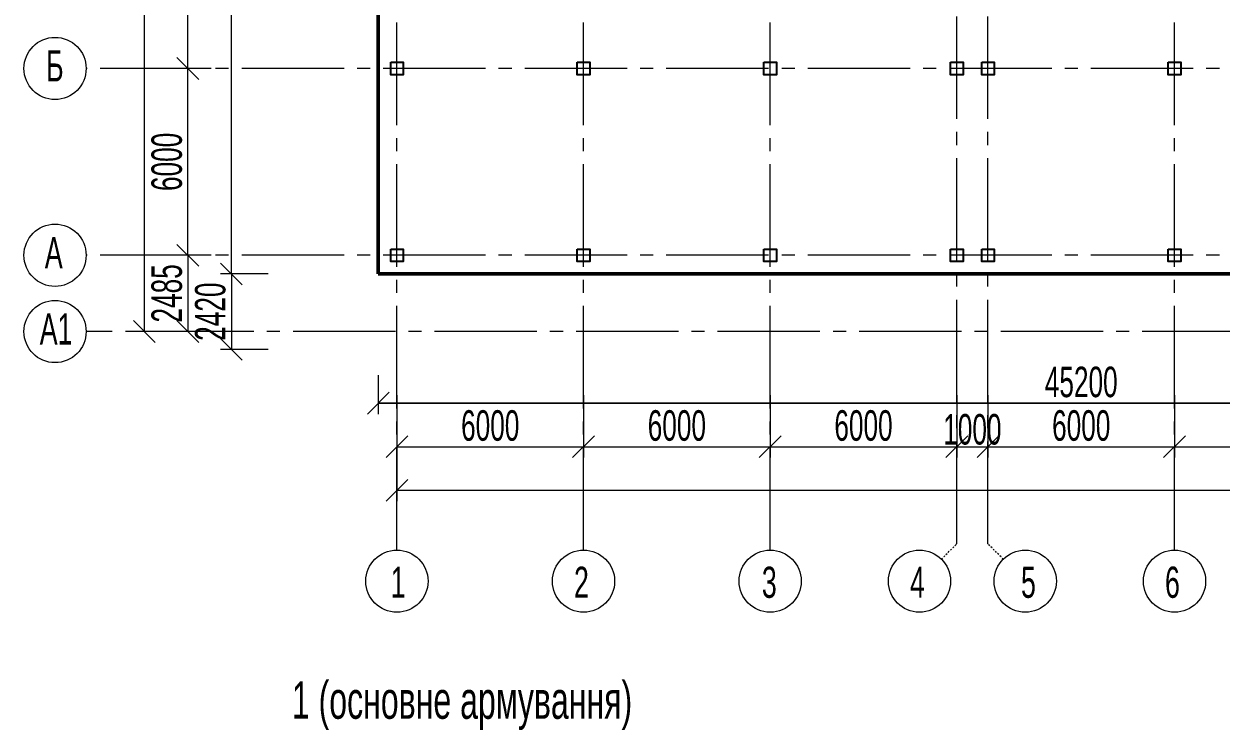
# Model space of a CAD drawing. Extents: x -483223 to 550073, y -164053 to -64662.
# Drawn here: x -352648 to -343027, y -89365 to -83694 of the extents above; entities that cross this region are included whole.
import ezdxf

# ---------------------------------------------------------------- set-up
doc = ezdxf.new("R2010")
doc.units = 0
doc.header["$MEASUREMENT"] = 0
for name, pattern in [('DASHDOT', [25.4, 12.7, -6.35, 0, -6.35]), ('K5LT_AXLED', [16.25, 11.75, -1.5, 1.5, -1.5]), ('K5LT_THIN', [0])]:
    doc.linetypes.add(name, pattern=pattern)
doc.layers.get('0').update_dxf_attribs({"color": 40, "linetype": 'CONTINUOUS'})
doc.layers.get('Defpoints').update_dxf_attribs({"linetype": 'CONTINUOUS'})
for name, color, linetype in [('KOLONY', 60, 'CONTINUOUS'), ('OPAL', 4, 'CONTINUOUS'), ('ТЕКСТ', 252, 'CONTINUOUS')]:
    doc.layers.add(name, color=color, linetype=linetype)
doc.layers.add('ВІСЬ', color=197, linetype='DASHDOT', lineweight=15, transparency=0.5)
doc.layers.add('ОСН. ТОНКА', color=250, linetype='CONTINUOUS', lineweight=15)
doc.layers.add('РОЗМІР МІЖ ОСЯМИ', color=250, linetype='CONTINUOUS', lineweight=15)
doc.styles.add('РОЗМІР', font='ARIALN.TTF', dxfattribs={"width": 0.75})
doc.dimstyles.new('М 400$0', dxfattribs={"dimscale": 0.7, "dimtxt": 350, "dimasz": 250, "dimexe": 125, "dimexo": 250, "dimgap": 62.5, "dimtad": 1, "dimdec": 0, "dimlfac": 4, "dimzin": 9, "dimtxsty": 'РОЗМІР', "dimblk": 'OBLIQUE', "dimcen": 250, "dimadec": 0, "dimazin": 0, "dimtfac": 1, "dimtdec": 0, "dimtix": 1, "dimtmove": 2, "dimatfit": 3, "dimfxl": 125, "dimlwd": -1, "dimlwe": -1, "dimarcsym": 0})

# ---------------------------------------------------------------- blocks, each defined once
blk = doc.blocks.new('_OBLIQUE')
at = {"color": 0, "linetype": 'ByBlock'}
blk.add_line((-0.5, -0.5), (0.5, 0.5), dxfattribs=at)
blk = doc.blocks.new('*D52')
at = {"layer": 'Defpoints', "color": 0, "transparency": 16777216}
for p in [(-349650.5, -86500.9), (-348150.5, -86500.9), (-348150.5, -87089.5)]:
    blk.add_point(p, dxfattribs=at)
at = {"layer": 'РОЗМІР МІЖ ОСЯМИ', "color": 0, "transparency": 16777216}
for p, q in [((-349650.5, -86675.9), (-349650.5, -87177)), ((-348150.5, -86675.9), (-348150.5, -87177)), ((-349650.5, -87089.5), (-348150.5, -87089.5))]:
    blk.add_line(p, q, dxfattribs=at)
at = {"layer": 'РОЗМІР МІЖ ОСЯМИ', "color": 0, "transparency": 16777216, "xscale": 175, "yscale": 175, "zscale": 175, "rotation": 180}
blk.add_blockref('_OBLIQUE', (-349650.5, -87089.5), dxfattribs=at)
at = {"layer": 'РОЗМІР МІЖ ОСЯМИ', "color": 0, "transparency": 16777216, "xscale": 175, "yscale": 175, "zscale": 175}
blk.add_blockref('_OBLIQUE', (-348150.5, -87089.5), dxfattribs=at)
at = {"layer": 'РОЗМІР МІЖ ОСЯМИ', "color": 0, "transparency": 16777216, "insert": (-348900.5, -86920.7), "char_height": 245, "attachment_point": 5, "style": 'РОЗМІР'}
blk.add_mtext('6000', dxfattribs=at)
blk = doc.blocks.new('*D53')
at = {"layer": 'Defpoints', "color": 0, "transparency": 16777216}
for p in [(-348150.5, -86500.9), (-346650.5, -86500.9), (-346650.5, -87089.5)]:
    blk.add_point(p, dxfattribs=at)
at = {"layer": 'РОЗМІР МІЖ ОСЯМИ', "color": 0, "transparency": 16777216}
for p, q in [((-348150.5, -86675.9), (-348150.5, -87177)), ((-346650.5, -86675.9), (-346650.5, -87177)), ((-348150.5, -87089.5), (-346650.5, -87089.5))]:
    blk.add_line(p, q, dxfattribs=at)
at = {"layer": 'РОЗМІР МІЖ ОСЯМИ', "color": 0, "transparency": 16777216, "xscale": 175, "yscale": 175, "zscale": 175, "rotation": 180}
blk.add_blockref('_OBLIQUE', (-348150.5, -87089.5), dxfattribs=at)
at = {"layer": 'РОЗМІР МІЖ ОСЯМИ', "color": 0, "transparency": 16777216, "xscale": 175, "yscale": 175, "zscale": 175}
blk.add_blockref('_OBLIQUE', (-346650.5, -87089.5), dxfattribs=at)
at = {"layer": 'РОЗМІР МІЖ ОСЯМИ', "color": 0, "transparency": 16777216, "insert": (-347400.5, -86920.7), "char_height": 245, "attachment_point": 5, "style": 'РОЗМІР'}
blk.add_mtext('6000', dxfattribs=at)
blk = doc.blocks.new('*D54')
at = {"layer": 'Defpoints', "color": 0, "transparency": 16777216}
for p in [(-346650.5, -86500.9), (-345150.5, -86500.9), (-345150.5, -87089.5)]:
    blk.add_point(p, dxfattribs=at)
at = {"layer": 'РОЗМІР МІЖ ОСЯМИ', "color": 0, "transparency": 16777216}
for p, q in [((-346650.5, -86675.9), (-346650.5, -87177)), ((-345150.5, -86675.9), (-345150.5, -87177)), ((-346650.5, -87089.5), (-345150.5, -87089.5))]:
    blk.add_line(p, q, dxfattribs=at)
at = {"layer": 'РОЗМІР МІЖ ОСЯМИ', "color": 0, "transparency": 16777216, "xscale": 175, "yscale": 175, "zscale": 175, "rotation": 180}
blk.add_blockref('_OBLIQUE', (-346650.5, -87089.5), dxfattribs=at)
at = {"layer": 'РОЗМІР МІЖ ОСЯМИ', "color": 0, "transparency": 16777216, "xscale": 175, "yscale": 175, "zscale": 175}
blk.add_blockref('_OBLIQUE', (-345150.5, -87089.5), dxfattribs=at)
at = {"layer": 'РОЗМІР МІЖ ОСЯМИ', "color": 0, "transparency": 16777216, "insert": (-345900.5, -86920.7), "char_height": 245, "attachment_point": 5, "style": 'РОЗМІР'}
blk.add_mtext('6000', dxfattribs=at)
blk = doc.blocks.new('*D55')
at = {"layer": 'Defpoints', "color": 0, "transparency": 16777216}
for p in [(-345150.5, -86500.9), (-344900.5, -86500.9), (-344900.5, -87089.5)]:
    blk.add_point(p, dxfattribs=at)
at = {"layer": 'РОЗМІР МІЖ ОСЯМИ', "color": 0, "transparency": 16777216}
for p, q in [((-345150.5, -86675.9), (-345150.5, -87177)), ((-344900.5, -86675.9), (-344900.5, -87177)), ((-345150.5, -87089.5), (-344900.5, -87089.5))]:
    blk.add_line(p, q, dxfattribs=at)
at = {"layer": 'РОЗМІР МІЖ ОСЯМИ', "color": 0, "transparency": 16777216, "xscale": 175, "yscale": 175, "zscale": 175, "rotation": 180}
blk.add_blockref('_OBLIQUE', (-345150.5, -87089.5), dxfattribs=at)
at = {"layer": 'РОЗМІР МІЖ ОСЯМИ', "color": 0, "transparency": 16777216, "xscale": 175, "yscale": 175, "zscale": 175}
blk.add_blockref('_OBLIQUE', (-344900.5, -87089.5), dxfattribs=at)
at = {"layer": 'РОЗМІР МІЖ ОСЯМИ', "color": 0, "transparency": 16777216, "insert": (-345025.5, -86951.3), "char_height": 245, "attachment_point": 5, "style": 'РОЗМІР'}
blk.add_mtext('1000', dxfattribs=at)
blk = doc.blocks.new('*D56')
at = {"layer": 'Defpoints', "color": 0, "transparency": 16777216}
for p in [(-344900.5, -86500.9), (-343400.5, -86500.9), (-343400.5, -87089.5)]:
    blk.add_point(p, dxfattribs=at)
at = {"layer": 'РОЗМІР МІЖ ОСЯМИ', "color": 0, "transparency": 16777216}
for p, q in [((-344900.5, -86675.9), (-344900.5, -87177)), ((-343400.5, -86675.9), (-343400.5, -87177)), ((-344900.5, -87089.5), (-343400.5, -87089.5))]:
    blk.add_line(p, q, dxfattribs=at)
at = {"layer": 'РОЗМІР МІЖ ОСЯМИ', "color": 0, "transparency": 16777216, "xscale": 175, "yscale": 175, "zscale": 175, "rotation": 180}
blk.add_blockref('_OBLIQUE', (-344900.5, -87089.5), dxfattribs=at)
at = {"layer": 'РОЗМІР МІЖ ОСЯМИ', "color": 0, "transparency": 16777216, "xscale": 175, "yscale": 175, "zscale": 175}
blk.add_blockref('_OBLIQUE', (-343400.5, -87089.5), dxfattribs=at)
at = {"layer": 'РОЗМІР МІЖ ОСЯМИ', "color": 0, "transparency": 16777216, "insert": (-344150.5, -86920.7), "char_height": 245, "attachment_point": 5, "style": 'РОЗМІР'}
blk.add_mtext('6000', dxfattribs=at)
blk = doc.blocks.new('*D57')
at = {"layer": 'Defpoints', "color": 0, "transparency": 16777216}
for p in [(-343400.5, -86500.9), (-341900.5, -86500.9), (-341900.5, -87089.5)]:
    blk.add_point(p, dxfattribs=at)
at = {"layer": 'РОЗМІР МІЖ ОСЯМИ', "color": 0, "transparency": 16777216}
for p, q in [((-343400.5, -86675.9), (-343400.5, -87177)), ((-341900.5, -86675.9), (-341900.5, -87177)), ((-343400.5, -87089.5), (-341900.5, -87089.5))]:
    blk.add_line(p, q, dxfattribs=at)
at = {"layer": 'РОЗМІР МІЖ ОСЯМИ', "color": 0, "transparency": 16777216, "xscale": 175, "yscale": 175, "zscale": 175, "rotation": 180}
blk.add_blockref('_OBLIQUE', (-343400.5, -87089.5), dxfattribs=at)
at = {"layer": 'РОЗМІР МІЖ ОСЯМИ', "color": 0, "transparency": 16777216, "xscale": 175, "yscale": 175, "zscale": 175}
blk.add_blockref('_OBLIQUE', (-341900.5, -87089.5), dxfattribs=at)
at = {"layer": 'РОЗМІР МІЖ ОСЯМИ', "color": 0, "transparency": 16777216, "insert": (-342650.5, -86920.7), "char_height": 245, "attachment_point": 5, "style": 'РОЗМІР'}
blk.add_mtext('6000', dxfattribs=at)
blk = doc.blocks.new('*D66')
at = {"layer": 'Defpoints', "color": 0, "transparency": 16777216}
for p in [(-349650.5, -86600.9), (-333532.3, -86600.9), (-333532.3, -87439.5)]:
    blk.add_point(p, dxfattribs=at)
at = {"layer": 'РОЗМІР МІЖ ОСЯМИ', "color": 0, "transparency": 16777216}
for p, q in [((-349650.5, -86775.9), (-349650.5, -87527)), ((-333532.3, -86775.9), (-333532.3, -87527)), ((-349650.5, -87439.5), (-333532.3, -87439.5))]:
    blk.add_line(p, q, dxfattribs=at)
at = {"layer": 'РОЗМІР МІЖ ОСЯМИ', "color": 0, "transparency": 16777216, "xscale": 175, "yscale": 175, "zscale": 175, "rotation": 180}
blk.add_blockref('_OBLIQUE', (-349650.5, -87439.5), dxfattribs=at)
at = {"layer": 'РОЗМІР МІЖ ОСЯМИ', "color": 0, "transparency": 16777216, "xscale": 175, "yscale": 175, "zscale": 175}
blk.add_blockref('_OBLIQUE', (-333532.3, -87439.5), dxfattribs=at)
at = {"layer": 'РОЗМІР МІЖ ОСЯМИ', "color": 0, "transparency": 16777216, "insert": (-341591.4, -87270.7), "char_height": 245, "attachment_point": 5, "style": 'РОЗМІР'}
blk.add_mtext('64485', dxfattribs=at)
blk = doc.blocks.new('*D67')
at = {"layer": 'Defpoints', "color": 0, "transparency": 16777216}
for p in [(-351330.5, -84052), (-350967.1, -84052), (-350967.1, -85552)]:
    blk.add_point(p, dxfattribs=at)
at = {"layer": 'РОЗМІР МІЖ ОСЯМИ', "color": 0, "transparency": 16777216}
for p, q in [((-351142.1, -84052), (-351418, -84052)), ((-351330.5, -85552), (-351330.5, -84052)), ((-351142.1, -85552), (-351418, -85552))]:
    blk.add_line(p, q, dxfattribs=at)
at = {"layer": 'РОЗМІР МІЖ ОСЯМИ', "color": 0, "transparency": 16777216, "xscale": 175, "yscale": 175, "zscale": 175}
for p, rotation in [((-351330.5, -84052), 90), ((-351330.5, -85552), 270)]:
    blk.add_blockref('_OBLIQUE', p, dxfattribs=dict(at, rotation=rotation))
at = {"layer": 'РОЗМІР МІЖ ОСЯМИ', "color": 0, "transparency": 16777216, "insert": (-351499.3, -84802), "char_height": 245, "attachment_point": 5, "rotation": 90, "style": 'РОЗМІР'}
blk.add_mtext('6000', dxfattribs=at)
blk = doc.blocks.new('*D68')
at = {"layer": 'Defpoints', "color": 0, "transparency": 16777216}
for p in [(-350967.1, -85552), (-351330.5, -86164.4), (-350967.1, -86164.4)]:
    blk.add_point(p, dxfattribs=at)
at = {"layer": 'РОЗМІР МІЖ ОСЯМИ', "color": 0, "transparency": 16777216}
for p, q in [((-351142.1, -85552), (-351418, -85552)), ((-351330.5, -85552), (-351330.5, -86164.4)), ((-351142.1, -86164.4), (-351418, -86164.4))]:
    blk.add_line(p, q, dxfattribs=at)
at = {"layer": 'РОЗМІР МІЖ ОСЯМИ', "color": 0, "transparency": 16777216, "xscale": 175, "yscale": 175, "zscale": 175}
for p, rotation in [((-351330.5, -85552), 90), ((-351330.5, -86164.4), 270)]:
    blk.add_blockref('_OBLIQUE', p, dxfattribs=dict(at, rotation=rotation))
at = {"layer": 'РОЗМІР МІЖ ОСЯМИ', "color": 0, "transparency": 16777216, "insert": (-351499.3, -85858.2), "char_height": 245, "attachment_point": 5, "rotation": 90, "style": 'РОЗМІР'}
blk.add_mtext('2485', dxfattribs=at)
blk = doc.blocks.new('*D74')
at = {"layer": 'Defpoints', "color": 0, "transparency": 16777216}
for p in [(-351330.5, -82552), (-350967.1, -82552), (-350967.1, -84052)]:
    blk.add_point(p, dxfattribs=at)
at = {"layer": 'РОЗМІР МІЖ ОСЯМИ', "color": 0, "transparency": 16777216}
for p, q in [((-351142.1, -82552), (-351418, -82552)), ((-351330.5, -84052), (-351330.5, -82552)), ((-351142.1, -84052), (-351418, -84052))]:
    blk.add_line(p, q, dxfattribs=at)
at = {"layer": 'РОЗМІР МІЖ ОСЯМИ', "color": 0, "transparency": 16777216, "xscale": 175, "yscale": 175, "zscale": 175}
for p, rotation in [((-351330.5, -82552), 90), ((-351330.5, -84052), 270)]:
    blk.add_blockref('_OBLIQUE', p, dxfattribs=dict(at, rotation=rotation))
at = {"layer": 'РОЗМІР МІЖ ОСЯМИ', "color": 0, "transparency": 16777216, "insert": (-351499.3, -83302), "char_height": 245, "attachment_point": 5, "rotation": 90, "style": 'РОЗМІР'}
blk.add_mtext('6000', dxfattribs=at)
blk = doc.blocks.new('*D76')
at = {"layer": 'Defpoints', "color": 0, "transparency": 16777216}
for p in [(-351680.5, -76552), (-350967.1, -76552), (-350967.1, -86164.4)]:
    blk.add_point(p, dxfattribs=at)
at = {"layer": 'РОЗМІР МІЖ ОСЯМИ', "color": 0, "transparency": 16777216}
for p, q in [((-351142.1, -76552), (-351768, -76552)), ((-351680.5, -86164.4), (-351680.5, -76552)), ((-351142.1, -86164.4), (-351768, -86164.4))]:
    blk.add_line(p, q, dxfattribs=at)
at = {"layer": 'РОЗМІР МІЖ ОСЯМИ', "color": 0, "transparency": 16777216, "xscale": 175, "yscale": 175, "zscale": 175}
for p, rotation in [((-351680.5, -76552), 90), ((-351680.5, -86164.4), 270)]:
    blk.add_blockref('_OBLIQUE', p, dxfattribs=dict(at, rotation=rotation))
at = {"layer": 'РОЗМІР МІЖ ОСЯМИ', "color": 0, "transparency": 16777216, "insert": (-351849.3, -81358.2), "char_height": 245, "attachment_point": 5, "rotation": 90, "style": 'РОЗМІР'}
blk.add_mtext('38485', dxfattribs=at)
blk = doc.blocks.new('*D77')
at = {"layer": 'Defpoints', "color": 0, "transparency": 16777216}
for p in [(-349800.5, -86339.5), (-338500.5, -86339.5), (-349800.5, -86739.5)]:
    blk.add_point(p, dxfattribs=at)
at = {"layer": 'ОСН. ТОНКА', "color": 0, "transparency": 16777216}
for p, q in [((-349800.5, -86514.5), (-349800.5, -86827)), ((-338500.5, -86514.5), (-338500.5, -86827)), ((-338500.5, -86739.5), (-349800.5, -86739.5))]:
    blk.add_line(p, q, dxfattribs=at)
at = {"layer": 'ОСН. ТОНКА', "color": 0, "transparency": 16777216, "xscale": 175, "yscale": 175, "zscale": 175, "rotation": 180}
blk.add_blockref('_OBLIQUE', (-349800.5, -86739.5), dxfattribs=at)
at = {"layer": 'ОСН. ТОНКА', "color": 0, "transparency": 16777216, "xscale": 175, "yscale": 175, "zscale": 175}
blk.add_blockref('_OBLIQUE', (-338500.5, -86739.5), dxfattribs=at)
at = {"layer": 'ОСН. ТОНКА', "color": 0, "transparency": 16777216, "insert": (-344150.5, -86570.7), "char_height": 245, "attachment_point": 5, "style": 'РОЗМІР'}
blk.add_mtext('45200', dxfattribs=at)
blk = doc.blocks.new('*D78')
at = {"layer": 'Defpoints', "color": 0, "transparency": 16777216}
for p in [(-349800.5, -86339.5), (-338500.5, -86339.5), (-338500.5, -86739.5)]:
    blk.add_point(p, dxfattribs=at)
at = {"layer": 'ОСН. ТОНКА', "color": 0, "transparency": 16777216}
for p, q in [((-349800.5, -86514.5), (-349800.5, -86827)), ((-338500.5, -86514.5), (-338500.5, -86827)), ((-349800.5, -86739.5), (-338500.5, -86739.5))]:
    blk.add_line(p, q, dxfattribs=at)
at = {"layer": 'ОСН. ТОНКА', "color": 0, "transparency": 16777216, "xscale": 175, "yscale": 175, "zscale": 175, "rotation": 180}
blk.add_blockref('_OBLIQUE', (-349800.5, -86739.5), dxfattribs=at)
at = {"layer": 'ОСН. ТОНКА', "color": 0, "transparency": 16777216, "xscale": 175, "yscale": 175, "zscale": 175}
blk.add_blockref('_OBLIQUE', (-338500.5, -86739.5), dxfattribs=at)
at = {"layer": 'ОСН. ТОНКА', "color": 0, "transparency": 16777216, "insert": (-344150.5, -86570.7), "char_height": 245, "attachment_point": 5, "style": 'РОЗМІР'}
blk.add_mtext('45200', dxfattribs=at)
blk = doc.blocks.new('*D81')
at = {"layer": 'Defpoints', "color": 0, "transparency": 16777216}
for p in [(-350980.5, -79402), (-349800.5, -79402), (-350509.3, -85702)]:
    blk.add_point(p, dxfattribs=at)
at = {"layer": 'ОСН. ТОНКА', "color": 0, "transparency": 16777216}
for p, q in [((-349975.5, -79402), (-351068, -79402)), ((-350980.5, -85702), (-350980.5, -79402)), ((-350684.3, -85702), (-351068, -85702))]:
    blk.add_line(p, q, dxfattribs=at)
at = {"layer": 'ОСН. ТОНКА', "color": 0, "transparency": 16777216, "xscale": 175, "yscale": 175, "zscale": 175}
for p, rotation in [((-350980.5, -79402), 90), ((-350980.5, -85702), 270)]:
    blk.add_blockref('_OBLIQUE', p, dxfattribs=dict(at, rotation=rotation))
at = {"layer": 'ОСН. ТОНКА', "color": 0, "transparency": 16777216, "insert": (-351149.3, -82552), "char_height": 245, "attachment_point": 5, "rotation": 90, "style": 'РОЗМІР'}
blk.add_mtext('25200', dxfattribs=at)
blk = doc.blocks.new('*D83')
at = {"layer": 'Defpoints', "color": 0, "transparency": 16777216}
for p in [(-350509.3, -85702), (-350980.5, -86307.6), (-350509.3, -86307.6)]:
    blk.add_point(p, dxfattribs=at)
at = {"layer": 'ОСН. ТОНКА', "color": 0, "transparency": 16777216}
for p, q in [((-350684.3, -85702), (-351068, -85702)), ((-350980.5, -85702), (-350980.5, -86307.6)), ((-350684.3, -86307.6), (-351068, -86307.6))]:
    blk.add_line(p, q, dxfattribs=at)
at = {"layer": 'ОСН. ТОНКА', "color": 0, "transparency": 16777216, "xscale": 175, "yscale": 175, "zscale": 175}
for p, rotation in [((-350980.5, -85702), 90), ((-350980.5, -86307.6), 270)]:
    blk.add_blockref('_OBLIQUE', p, dxfattribs=dict(at, rotation=rotation))
at = {"layer": 'ОСН. ТОНКА', "color": 0, "transparency": 16777216, "insert": (-351149.3, -86004.8), "char_height": 245, "attachment_point": 5, "rotation": 90, "style": 'РОЗМІР'}
blk.add_mtext('2420', dxfattribs=at)

msp = doc.modelspace()

# ---------------------------------------------------------------- linework, layer by layer
at = {"layer": 'KOLONY', "color": 7}
for points in [[(-349700.5025, -84001.9874), (-349600.5022, -84001.9874), (-349600.5022, -84101.9869), (-349700.5025, -84101.9869), (-349700.5025, -84001.9874)], [(-348200.5025, -84001.9874), (-348100.5022, -84001.9874), (-348100.5022, -84101.9869), (-348200.5025, -84101.9869), (-348200.5025, -84001.9874)], [(-346700.5021, -84001.9874), (-346600.5027, -84001.9874), (-346600.5027, -84101.9869), (-346700.5021, -84101.9869), (-346700.5021, -84001.9874)], [(-345200.5026, -84001.9874), (-345100.5022, -84001.9874), (-345100.5022, -84101.9869), (-345200.5026, -84101.9869), (-345200.5026, -84001.9874)], [(-344950.5022, -84001.9874), (-344850.5018, -84001.9874), (-344850.5018, -84101.9869), (-344950.5022, -84101.9869), (-344950.5022, -84001.9874)], [(-343450.5027, -84001.9874), (-343350.5023, -84001.9874), (-343350.5023, -84101.9869), (-343450.5027, -84101.9869), (-343450.5027, -84001.9874)], [(-349700.5025, -85501.9879), (-349600.5022, -85501.9879), (-349600.5022, -85601.9873), (-349700.5025, -85601.9873), (-349700.5025, -85501.9879)], [(-348200.5025, -85501.9879), (-348100.5022, -85501.9879), (-348100.5022, -85601.9873), (-348200.5025, -85601.9873), (-348200.5025, -85501.9879)], [(-346700.5021, -85501.9879), (-346600.5027, -85501.9879), (-346600.5027, -85601.9873), (-346700.5021, -85601.9873), (-346700.5021, -85501.9879)], [(-345200.5026, -85501.9879), (-345100.5022, -85501.9879), (-345100.5022, -85601.9873), (-345200.5026, -85601.9873), (-345200.5026, -85501.9879)], [(-344950.5022, -85501.9879), (-344850.5018, -85501.9879), (-344850.5018, -85601.9873), (-344950.5022, -85601.9873), (-344950.5022, -85501.9879)], [(-343450.5027, -85501.9879), (-343350.5023, -85501.9879), (-343350.5023, -85601.9873), (-343450.5027, -85601.9873), (-343450.5027, -85501.9879)]]:
    msp.add_lwpolyline(points, dxfattribs=at)
at = {"layer": 'OPAL', "color": 7, "lineweight": 50}
for p, q in [((-349800.5024, -85701.9868), (-349800.5024, -79401.9877)), ((-338500.5021, -85701.9868), (-349800.5024, -85701.9868))]:
    msp.add_line(p, q, dxfattribs=at)
at = {"layer": 'ВІСЬ', "color": 7, "linetype": 'K5LT_AXLED', "ltscale": 70}
for p, q in [((-349650.5023, -87919.0897), (-349650.5023, -78784.5383)), ((-348150.5023, -87919.0897), (-348150.5023, -78784.5414)), ((-346650.5023, -87919.0897), (-346650.5023, -78784.5414)), ((-345150.5023, -87869.0897), (-345150.5023, -78784.5405)), ((-344900.5023, -87869.0897), (-344900.5023, -78784.5407)), ((-343400.5023, -87919.0897), (-343400.5023, -78784.5414)), ((-334150.5023, -84051.9876), (-352148.1176, -84051.9876)), ((-334150.5023, -85551.9876), (-352148.1176, -85551.9876)), ((-334875.5219, -86164.4329), (-352148.1176, -86164.4329))]:
    msp.add_line(p, q, dxfattribs=at)
at = {"layer": 'ВІСЬ', "color": 7}
for p, q in [((-345273.7257, -87992.313), (-345150.5023, -87869.0897)), ((-344777.279, -87992.313), (-344900.5023, -87869.0897))]:
    msp.add_line(p, q, dxfattribs=at)
at = {"layer": 'ОСН. ТОНКА', "color": 7, "linetype": 'K5LT_THIN'}
for centre in [(-352398.1176, -84051.9876), (-352398.1176, -85551.9876), (-352398.1176, -86164.4329), (-349650.5023, -88169.0897), (-348150.5023, -88169.0897), (-346650.5023, -88169.0897), (-345450.5023, -88169.0897), (-344600.5023, -88169.0897), (-343400.5023, -88169.0897)]:
    msp.add_arc(centre, 250, 0, 359.99999427, dxfattribs=at)

# ---------------------------------------------------------------- texts
at = {"layer": 'ТЕКСТ', "color": 7, "style": 'РОЗМІР', "width": 0.75}
for s, p in [('Б', (-352470.1576, -84156.1896)), ('А', (-352480.0794, -85656.1896)), ('А1', (-352520.9837, -86268.6349)), ('1', (-349700.7419, -88302.8058)), ('2', (-348227.2002, -88302.8058)), ('3', (-346717.2784, -88302.8058)), ('4', (-345527.2002, -88302.8058)), ('5', (-344634.6477, -88302.8058)), ('6', (-343477.2002, -88302.8058))]:
    msp.add_text(s, height=250, dxfattribs=at).set_placement(p)
at = {"layer": 'ТЕКСТ', "color": 7, "ltscale": 30, "insert": (-350495.1165, -89364.5829), "char_height": 300, "width": 4216.91027, "attachment_point": 7, "style": 'РОЗМІР'}
msp.add_mtext('{\\fArial Narrow|b0|i0|c204|p34;1 (основне армування)}', dxfattribs=at)

# ---------------------------------------------------------------- dimensions: what is measured, and where the dimension line sits
at = {"layer": 'ОСН. ТОНКА', "color": 7}
dim = msp.add_linear_dim(base=(-350980.5023, -79401.9877), p1=(-350509.2524, -85701.9868), p2=(-349800.5024, -79401.9877), angle=90, dimstyle='М 400$0', override={"dimtxsty": 'РОЗМІР'}, dxfattribs=at)
dim.commit()
dim.dimension.update_dxf_attribs({"geometry": '*D81', "text_midpoint": (-351149.3427, -82551.9872)})
dim = msp.add_linear_dim(base=(-350980.5023, -86307.5892), p1=(-350509.2524, -85701.9868), p2=(-350509.2524, -86307.5892), angle=90, text='2420', dimstyle='М 400$0', override={"dimtxsty": 'РОЗМІР'}, dxfattribs=at)
dim.commit()
dim.dimension.update_dxf_attribs({"geometry": '*D83', "text_midpoint": (-351149.3427, -86004.788)})
for base, p1, p2, picture in [((-349800.5024, -86739.5424), (-338500.5021, -86339.5146), (-349800.5024, -86339.5146), '*D77'), ((-338500.5021, -86739.5424), (-349800.5024, -86339.5146), (-338500.5021, -86339.5146), '*D78')]:
    dim = msp.add_linear_dim(base=base, p1=p1, p2=p2, dimstyle='М 400$0', override={"dimtxsty": 'РОЗМІР'}, dxfattribs=at)
    dim.commit()
    dim.dimension.update_dxf_attribs({"geometry": picture, "text_midpoint": (-344150.5022, -86570.702)})
at = {"layer": 'РОЗМІР МІЖ ОСЯМИ', "color": 7}
for base, p1, p2, text, picture, middle in [((-351680.5023, -76551.9876), (-350967.1157, -86164.4329), (-350967.1157, -76551.9876), '38485', '*D76', (-351849.3427, -81358.2103)), ((-351330.5023, -86164.4329), (-350967.1157, -85551.9876), (-350967.1157, -86164.4329), '2485', '*D68', (-351499.3427, -85858.2103))]:
    dim = msp.add_linear_dim(base=base, p1=p1, p2=p2, angle=90, text=text, dimstyle='М 400$0', override={"dimtxsty": 'РОЗМІР'}, dxfattribs=at)
    dim.commit()
    dim.dimension.update_dxf_attribs({"geometry": picture, "text_midpoint": middle})
for base, p1, p2, picture, middle in [((-351330.5023, -82551.9876), (-350967.1157, -84051.9876), (-350967.1157, -82551.9876), '*D74', (-351499.3427, -83301.9876)), ((-351330.5023, -84051.9876), (-350967.1157, -85551.9876), (-350967.1157, -84051.9876), '*D67', (-351499.3427, -84801.9876))]:
    dim = msp.add_linear_dim(base=base, p1=p1, p2=p2, angle=90, dimstyle='М 400$0', override={"dimtxsty": 'РОЗМІР'}, dxfattribs=at)
    dim.commit()
    dim.dimension.update_dxf_attribs({"geometry": picture, "text_midpoint": middle})
for base, p1, p2, picture, middle in [((-348150.5023, -87089.5424), (-349650.5023, -86500.9225), (-348150.5023, -86500.9225), '*D52', (-348900.5023, -86920.702)), ((-346650.5023, -87089.5424), (-348150.5023, -86500.9225), (-346650.5023, -86500.9225), '*D53', (-347400.5023, -86920.702)), ((-345150.5023, -87089.5424), (-346650.5023, -86500.9225), (-345150.5023, -86500.9225), '*D54', (-345900.5023, -86920.702)), ((-343400.5023, -87089.5424), (-344900.5023, -86500.9225), (-343400.5023, -86500.9225), '*D56', (-344150.5023, -86920.702)), ((-341900.5023, -87089.5424), (-343400.5023, -86500.9225), (-341900.5023, -86500.9225), '*D57', (-342650.5023, -86920.702))]:
    dim = msp.add_linear_dim(base=base, p1=p1, p2=p2, dimstyle='М 400$0', override={"dimtxsty": 'РОЗМІР'}, dxfattribs=at)
    dim.commit()
    dim.dimension.update_dxf_attribs({"geometry": picture, "text_midpoint": middle})
dim = msp.add_linear_dim(base=(-344900.5023, -87089.5424), p1=(-345150.5023, -86500.9225), p2=(-344900.5023, -86500.9225), dimstyle='М 400$0', override={"dimtxsty": 'РОЗМІР'}, dxfattribs=at)
dim.commit()
dim.dimension.update_dxf_attribs({"geometry": '*D55', "text_midpoint": (-345025.5023, -86951.3071), "dimtype": 160})
dim = msp.add_linear_dim(base=(-333532.2586, -87439.5424), p1=(-349650.5023, -86600.9225), p2=(-333532.2586, -86600.9225), text='64485', dimstyle='М 400$0', override={"dimtxsty": 'РОЗМІР'}, dxfattribs=at)
dim.commit()
dim.dimension.update_dxf_attribs({"geometry": '*D66', "text_midpoint": (-341591.3805, -87270.702)})

doc.saveas('drawing.dxf')
